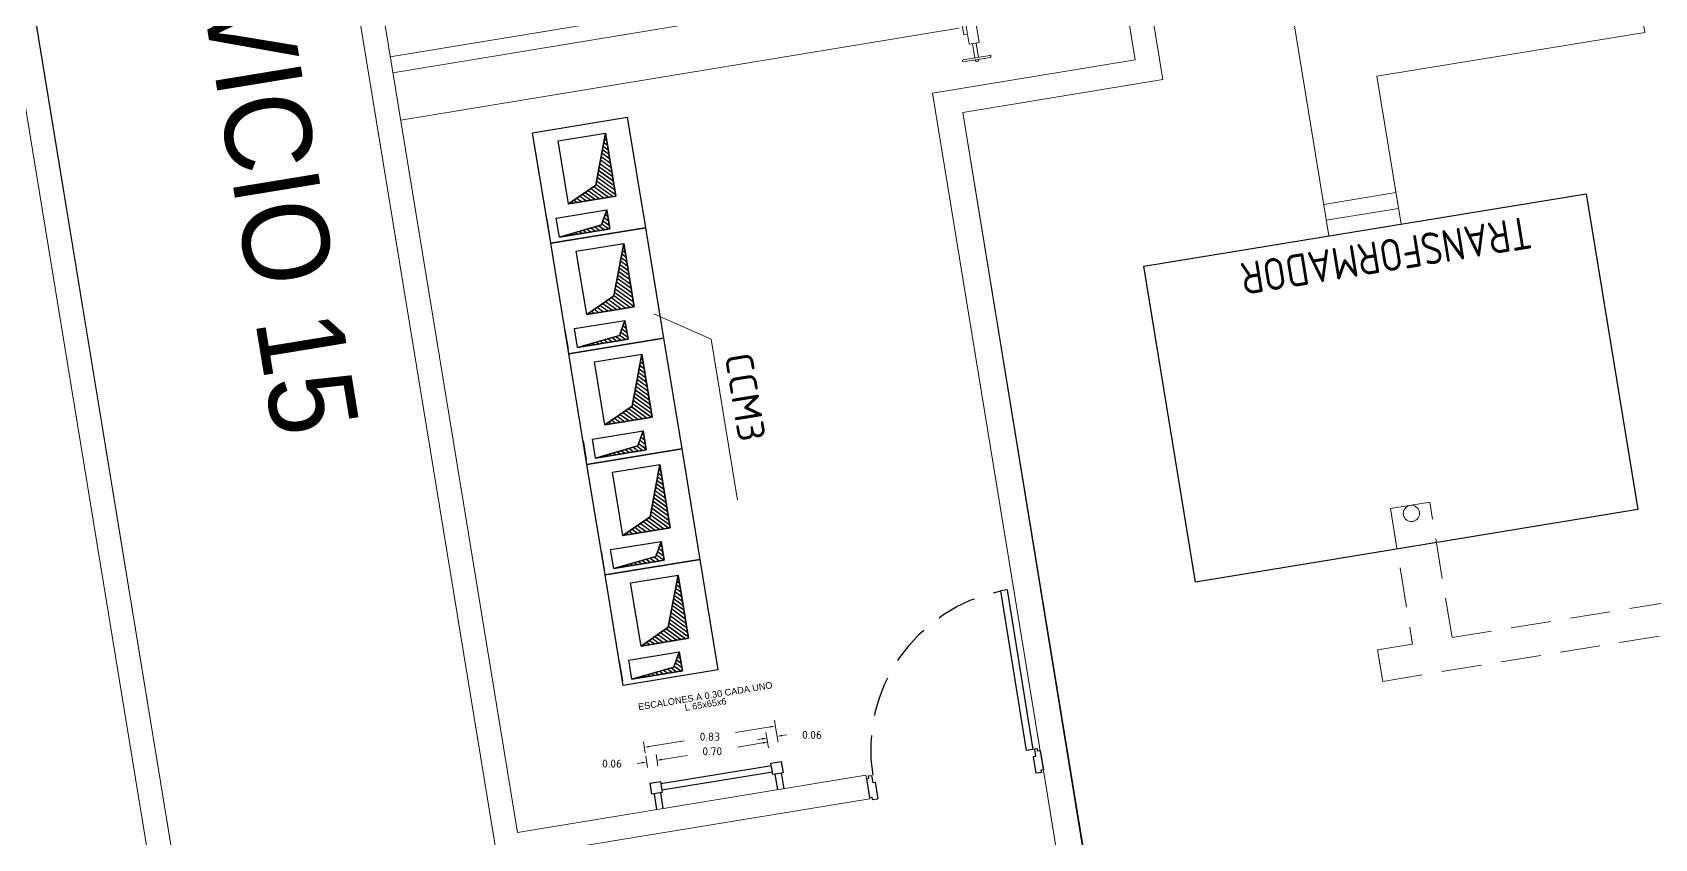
# Model space of a CAD drawing. Header units: metres. Extents: x 2 to 659295185, y -28 to 1124222152.
# Drawn here: x 655629.78 to 655639.92, y 1126339.88 to 1126344.92 of the extents above; entities that cross this region are included whole.
import ezdxf
from ezdxf.enums import TextEntityAlignment as Align

# ---------------------------------------------------------------- set-up
doc = ezdxf.new("R2010")
doc.units = ezdxf.units.M
doc.header["$MEASUREMENT"] = 0
for name, pattern in [('CCSM_C1_CUERPO EL$0$CONTINUA', [0]), ('CCSM_C1_CUERPO EL$0$DASHED', [0.75, 0.5, -0.25]), ('CCSM_C1_CUERPO EL$0$HIDDEN', [0.375, 0.25, -0.125]), ('DASHDOT', [1, 0.5, -0.25, 0, -0.25])]:
    doc.linetypes.add(name, pattern=pattern)
doc.layers.get('0').update_dxf_attribs({"linetype": 'CONTINUOUS'})
for name, color, linetype in [('CCSM_C1_CUERPO BJ$0$A-LOCAL ID', 7, 'CONTINUOUS'), ('CCSM_C1_CUERPO BJ$0$ID_Nº LOCAL', 7, 'CONTINUOUS'), ('CCSM_C1_CUERPO EL$0$A-AREAS COMERCIALES', 151, 'CONTINUOUS'), ('CCSM_C1_CUERPO EL$0$A-EQUIPOS', 9, 'CONTINUOUS'), ('CCSM_C1_CUERPO EL$0$A-PARED', 2, 'CCSM_C1_CUERPO EL$0$CONTINUA'), ('CCSM_C1_CUERPO EL$0$A-PUERTA', 5, 'CCSM_C1_CUERPO EL$0$CONTINUA'), ('CCSM_C1_CUERPO EL$0$E-TEXT', 6, 'CONTINUOUS')]:
    doc.layers.add(name, color=color, linetype=linetype)
doc.layers.add('LOCALES ASIGNADOS', color=41, linetype='DASHDOT', lineweight=0)
doc.styles.add('CCSM_C1_CUERPO BJ$0$ROMANS', font='romans__.ttf')
doc.styles.add('CCSM_C1_CUERPO BJ$0$sigo', font='arial.ttf', dxfattribs={"width": 0.9})
doc.styles.add('CCSM_C1_CUERPO EL$0$Arial', font='arial.ttf', dxfattribs={"width": 1.5})
doc.styles.add('CCSM_C1_CUERPO EL$0$R', font='ROMANS.shx', dxfattribs={"width": 0.8})
doc.styles.add('CCSM_C1_CUERPO EL$0$ROMANS', font='romans__.ttf')
doc.styles.add('CCSM_C1_CUERPO EL$0$Standard', font='txt_____.ttf')
doc.dimstyles.new('CCSM_C1_CUERPO EL$0$Standard', dxfattribs={"dimtxt": 0.18, "dimasz": 0.18, "dimexe": 0.18, "dimexo": 0.0625, "dimgap": 0.09, "dimtad": 0, "dimtih": 1, "dimtoh": 1, "dimdec": 4, "dimzin": 0, "dimdsep": 46, "dimtxsty": 'CCSM_C1_CUERPO EL$0$Standard', "dimcen": 0.09, "dimadec": 0, "dimazin": 0, "dimtfac": 1, "dimtdec": 4, "dimtofl": 0, "dimtmove": 0, "dimatfit": 3, "dimfxl": 1, "dimtolj": 1, "dimtzin": 0, "dimarcsym": 0})
pattern_1 = [(45, (0, 0), (-0.01414213562373, 0.01414213562373), []), (45, (0.0004, -2e-19), (-0.01414213562373, 0.01414213562373), [])]

# ---------------------------------------------------------------- blocks, each defined once
blk = doc.blocks.new('CCSM_C1_CUERPO EL$0$TRX2000')
blk.add_lwpolyline([(-1.4, 2), (1.4, 2), (1.4, 0), (-1.4, 0)], close=True)
at = {"insert": (-1.02, 0.279), "char_height": 0.2, "width": 2.63768, "attachment_point": 1, "style": 'CCSM_C1_CUERPO EL$0$R'}
blk.add_mtext('TRANSFORMADOR', dxfattribs=at)
blk = doc.blocks.new('CCSM_C1_CUERPO EL$0$P-IZQ 110-15')
for p, q in [((0.045, 1.01), (0.085, 1.01)), ((0.045, 1.01), (0.045, 0)), ((0.085, 0), (0.085, 1.01)), ((0, -0.015), (0.015, -0.015)), ((0, -0.015), (0, -0.135)), ((0.015, 0), (0.035, 0)), ((0.015, -0.015), (0.015, 0)), ((0.035, 0), (0.035, -0.045)), ((0.035, -0.045), (0.05, -0.045)), ((0.045, 0), (0.085, 0)), ((0.05, -0.045), (0.05, -0.15)), ((1.065, -0.045), (1.05, -0.045)), ((1.05, -0.045), (1.05, -0.15)), ((1.065, 0), (1.065, -0.045)), ((1.085, 0), (1.065, 0)), ((1.085, -0.015), (1.085, 0)), ((1.1, -0.015), (1.085, -0.015)), ((1.1, -0.015), (1.1, -0.135)), ((0, -0.135), (0.015, -0.135)), ((0.015, -0.135), (0.015, -0.15)), ((0.015, -0.15), (0.05, -0.15)), ((1.085, -0.15), (1.05, -0.15)), ((1.1, -0.135), (1.085, -0.135)), ((1.085, -0.135), (1.085, -0.15))]:
    blk.add_line(p, q)
at = {"color": 8, "linetype": 'CCSM_C1_CUERPO EL$0$DASHED', "ltscale": 0.5}
blk.add_arc((0.045, 0), 1.011, 360, 87.732, dxfattribs=at)
blk = doc.blocks.new('*D1757')
at = {"color": 0, "linetype": 'Continuous', "lineweight": -2, "transparency": 16777216}
for p, q in [((-1005533.502, 829180.871), (-1005533.573, 829180.871)), ((-1005533.502, 829180.041), (-1005533.573, 829180.041))]:
    blk.add_line(p, q, dxfattribs=at)
at = {"color": 0, "linetype": 'ByBlock', "lineweight": -2, "transparency": 16777216}
for p, q in [((-1005533.537, 829180.841), (-1005533.537, 829180.619)), ((-1005533.537, 829180.071), (-1005533.537, 829180.293))]:
    blk.add_line(p, q, dxfattribs=at)
at = {"color": 0, "linetype": 'Continuous', "transparency": 16777216}
for points in [[(-1005533.542, 829180.841), (-1005533.532, 829180.841), (-1005533.537, 829180.871)], [(-1005533.542, 829180.071), (-1005533.532, 829180.071), (-1005533.537, 829180.041)]]:
    blk.add_solid(points, dxfattribs=at)
at = {"color": 0, "linetype": 'Continuous', "transparency": 16777216, "insert": (-1005533.537, 829180.456), "char_height": 0.05, "attachment_point": 5, "rotation": 80.6915, "style": 'CCSM_C1_CUERPO EL$0$Standard'}
blk.add_mtext('\\A1;0.83', dxfattribs=at)
blk = doc.blocks.new('*D1759')
at = {"color": 0, "linetype": 'ByBlock', "lineweight": -2, "transparency": 16777216}
for p, q in [((-1005533.471, 829180.901), (-1005533.471, 829180.933)), ((-1005533.471, 829180.776), (-1005533.471, 829180.746))]:
    blk.add_line(p, q, dxfattribs=at)
at = {"color": 0, "linetype": 'Continuous', "lineweight": -2, "transparency": 16777216}
for p, q in [((-1005533.435, 829180.871), (-1005533.507, 829180.871)), ((-1005533.435, 829180.806), (-1005533.507, 829180.806))]:
    blk.add_line(p, q, dxfattribs=at)
at = {"color": 0, "linetype": 'Continuous', "transparency": 16777216}
for points in [[(-1005533.476, 829180.901), (-1005533.466, 829180.901), (-1005533.471, 829180.871)], [(-1005533.476, 829180.776), (-1005533.466, 829180.776), (-1005533.471, 829180.806)]]:
    blk.add_solid(points, dxfattribs=at)
at = {"color": 0, "linetype": 'Continuous', "transparency": 16777216, "insert": (-1005533.445, 829181.088), "char_height": 0.05, "attachment_point": 5, "rotation": 80.6915, "style": 'CCSM_C1_CUERPO EL$0$Standard'}
blk.add_mtext('\\A1;0.06', dxfattribs=at)
blk = doc.blocks.new('*D1760')
at = {"color": 0, "linetype": 'Continuous', "lineweight": -2, "transparency": 16777216}
for p, q in [((-1005533.41, 829180.806), (-1005533.481, 829180.806)), ((-1005533.41, 829180.106), (-1005533.481, 829180.106))]:
    blk.add_line(p, q, dxfattribs=at)
at = {"color": 0, "linetype": 'ByBlock', "lineweight": -2, "transparency": 16777216}
for p, q in [((-1005533.445, 829180.776), (-1005533.445, 829180.615)), ((-1005533.445, 829180.136), (-1005533.445, 829180.297))]:
    blk.add_line(p, q, dxfattribs=at)
at = {"color": 0, "linetype": 'Continuous', "transparency": 16777216}
for points in [[(-1005533.45, 829180.776), (-1005533.44, 829180.776), (-1005533.445, 829180.806)], [(-1005533.45, 829180.136), (-1005533.44, 829180.136), (-1005533.445, 829180.106)]]:
    blk.add_solid(points, dxfattribs=at)
at = {"color": 0, "linetype": 'Continuous', "transparency": 16777216, "insert": (-1005533.445, 829180.456), "char_height": 0.05, "attachment_point": 5, "rotation": 80.6915, "style": 'CCSM_C1_CUERPO EL$0$Standard'}
blk.add_mtext('\\A1;0.70', dxfattribs=at)
blk = doc.blocks.new('*D1758')
at = {"color": 0, "linetype": 'Continuous', "lineweight": -2, "transparency": 16777216}
for p, q in [((-1005533.41, 829180.106), (-1005533.481, 829180.106)), ((-1005533.41, 829180.041), (-1005533.481, 829180.041))]:
    blk.add_line(p, q, dxfattribs=at)
at = {"color": 0, "linetype": 'ByBlock', "lineweight": -2, "transparency": 16777216}
for p, q in [((-1005533.445, 829180.136), (-1005533.445, 829180.166)), ((-1005533.445, 829180.011), (-1005533.445, 829179.981))]:
    blk.add_line(p, q, dxfattribs=at)
at = {"color": 0, "linetype": 'Continuous', "transparency": 16777216}
for points in [[(-1005533.45, 829180.136), (-1005533.44, 829180.136), (-1005533.445, 829180.106)], [(-1005533.45, 829180.011), (-1005533.44, 829180.011), (-1005533.445, 829180.041)]]:
    blk.add_solid(points, dxfattribs=at)
at = {"color": 0, "linetype": 'Continuous', "transparency": 16777216, "insert": (-1005533.47, 829179.826), "char_height": 0.05, "attachment_point": 5, "rotation": 80.6915, "style": 'CCSM_C1_CUERPO EL$0$Standard'}
blk.add_mtext('\\A1;0.06', dxfattribs=at)
blk = doc.blocks.new('CCSM_C1_CUERPO EL$0$CCM 2')
at = {"layer": 'CCSM_C1_CUERPO EL$0$A-EQUIPOS'}
h = blk.add_hatch(dxfattribs=at)
h.set_pattern_fill('JIS_LC_20', color=256, scale=0.001, angle=80.6915, style=0)
h.set_pattern_definition(pattern_1)
h.paths.add_polyline_path([(-1005739.128, 829203.758), (-1005739.528, 829203.758), (-1005739.216, 829203.645), (-1005739.128, 829203.458)])
h = blk.add_hatch(dxfattribs=at)
h.set_pattern_fill('JIS_LC_20', color=256, scale=0.001, angle=80.6915, style=0)
h.set_pattern_definition(pattern_1)
h.paths.add_polyline_path([(-1005738.933, 829203.688), (-1005739.053, 829203.688), (-1005738.965, 829203.64), (-1005738.933, 829203.368)])
blk.add_line((-1005739.053, 829203.308), (-1005738.933, 829203.308), dxfattribs=at)
for points in [[(-1005739.603, 829203.908), (-1005738.903, 829203.908), (-1005738.903, 829203.308), (-1005739.603, 829203.308)], [(-1005739.128, 829203.458), (-1005739.528, 829203.458), (-1005739.528, 829203.758), (-1005739.128, 829203.758)], [(-1005739.128, 829203.758), (-1005739.528, 829203.758), (-1005739.216, 829203.645), (-1005739.128, 829203.458)], [(-1005739.053, 829203.688), (-1005738.933, 829203.688), (-1005738.933, 829203.368), (-1005739.053, 829203.368)], [(-1005738.933, 829203.688), (-1005739.053, 829203.688), (-1005738.965, 829203.64), (-1005738.933, 829203.368)]]:
    blk.add_lwpolyline(points, close=True, dxfattribs=at)
for points in [[(-1005739.128, 829203.458), (-1005739.216, 829203.645), (-1005739.528, 829203.758)], [(-1005738.933, 829203.368), (-1005738.965, 829203.64), (-1005739.053, 829203.688)]]:
    blk.add_lwpolyline(points, dxfattribs=at)
blk = doc.blocks.new('CCSM_C1_CUERPO BJ$0$IDENT LOCAL')
at = {"style": 'CCSM_C1_CUERPO BJ$0$ROMANS'}
for tag, height, p in [('AREA-EXACTA', 0.5, (0.587, 0.096)), ('NºLOCAL', 0.7, (1.17, 0.119)), ('RUBRO', 0.35, (0, 0)), ('USO', 0.35, (-0.587, -0.096))]:
    blk.add_attdef(tag, text='', height=height, rotation=279.3085, dxfattribs=at).set_placement(p, align=Align.BOTTOM_CENTER)
blk = doc.blocks.new('CCSM_C1_CUERPO EL$0$ESCALERA TIPO MARINERA')
at = {"linetype": 'Continuous'}
for p, q in [((-1005533.296, 829180.806), (-1005533.296, 829180.106)), ((-1005533.256, 829180.806), (-1005533.256, 829180.106))]:
    blk.add_line(p, q, dxfattribs=at)
at = {"color": 2, "linetype": 'Continuous'}
for points in [[(-1005533.241, 829180.871), (-1005533.241, 829180.806), (-1005533.311, 829180.806), (-1005533.311, 829180.871)], [(-1005533.241, 829180.106), (-1005533.241, 829180.041), (-1005533.311, 829180.041), (-1005533.311, 829180.106)]]:
    blk.add_lwpolyline(points, close=True, dxfattribs=at)
at = {"layer": 'CCSM_C1_CUERPO EL$0$A-PARED', "linetype": 'Continuous'}
for p, q in [((-1005533.241, 829180.859), (-1005533.141, 829180.859)), ((-1005533.241, 829180.819), (-1005533.141, 829180.819)), ((-1005533.241, 829180.094), (-1005533.141, 829180.094)), ((-1005533.241, 829180.054), (-1005533.141, 829180.054))]:
    blk.add_line(p, q, dxfattribs=at)
at = {"linetype": 'Continuous', "style": 'CCSM_C1_CUERPO EL$0$Arial'}
blk.add_text('ESCALONES A 0.30 CADA UNO', height=0.04099, rotation=90.0261, dxfattribs=at).set_placement((-1005533.793, 829180.469), align=Align.MIDDLE)
blk.add_text('L 65x65x6', height=0.041, rotation=90.0261, dxfattribs=at).set_placement((-1005533.741, 829180.33), align=Align.MIDDLE_LEFT)
at = {"linetype": 'Continuous'}
dim = blk.add_linear_dim(base=(-1005533.470514133, 829180.806016508), p1=(-1005533.311316416, 829180.871016508), p2=(-1005533.311316416, 829180.806016508), angle=270.000000002, dimstyle='CCSM_C1_CUERPO EL$0$Standard', override={"dimtxt": 0.05, "dimasz": 0.03, "dimexe": 0.036, "dimdec": 2, "dimtdec": 2, "dimfxl": 0.0355, "dimfxlon": 1}, dxfattribs=at)
dim.commit()
dim.dimension.update_dxf_attribs({"geometry": '*D1759', "text_midpoint": (-1005533.445173397, 829181.087683174), "dimtype": 128})
for base, p1, p2, angle, picture, middle in [((-1005533.537, 829180.041), (-1005533.347, 829180.871), (-1005533.347, 829180.041), 270, '*D1757', (-1005533.537, 829180.456)), ((-1005533.445, 829180.106), (-1005533.311, 829180.806), (-1005533.311, 829180.106), 270, '*D1760', (-1005533.445, 829180.456)), ((-1005533.445064772, 829180.041016508), (-1005533.311316416, 829180.106016508), (-1005533.311316416, 829180.041016508), 270.000000002, '*D1758', (-1005533.470405508, 829179.826412848))]:
    dim = blk.add_linear_dim(base=base, p1=p1, p2=p2, angle=angle, dimstyle='CCSM_C1_CUERPO EL$0$Standard', override={"dimtxt": 0.05, "dimasz": 0.03, "dimexe": 0.036, "dimdec": 2, "dimtdec": 2, "dimfxl": 0.0355, "dimfxlon": 1}, dxfattribs=at)
    dim.commit()
    dim.dimension.update_dxf_attribs({"geometry": picture, "text_midpoint": middle})

msp = doc.modelspace()

# ---------------------------------------------------------------- hatches: boundary and pattern name
at = {"layer": 'LOCALES ASIGNADOS'}
h = msp.add_hatch(color=256, dxfattribs=at)
edge = h.paths.add_edge_path()
edge.add_arc((219491.1056, 1054914.3756), 441878.9229, 9.308049718, 9.309563548, ccw=False)
edge.add_line((655551.8097, 1126384.9626), (655564.5398, 1126387.0492))
edge.add_line((655564.5398, 1126387.0492), (655562.5867, 1126398.9652))
edge.add_line((655562.5867, 1126398.9652), (655552.3922, 1126397.2942))
edge.add_line((655552.3922, 1126397.2942), (655552.4569, 1126396.8995))
edge.add_line((655552.4569, 1126396.8995), (655549.9212, 1126396.4839))

# ---------------------------------------------------------------- linework, layer by layer
at = {"layer": 'CCSM_C1_CUERPO EL$0$A-AREAS COMERCIALES', "lineweight": 5}
msp.add_lwpolyline([(655567.5336, 1126363.2197), (655625.2633, 1126372.682), (655630.6981, 1126339.5244), (655572.9685, 1126330.0618), (655571.4682, 1126339.2147), (655571.4683, 1126339.2147), (655569.4746, 1126351.3777), (655555.4707, 1126349.0823, 0.0096445), (655554.7084, 1126361.1175), (655567.5336, 1126363.2197), (655567.5336, 1126363.2197)], format="xyb", dxfattribs=at)
msp.add_lwpolyline([(655644.0122, 1126348.8658), (655645.5835, 1126339.2789), (655636.6689, 1126337.8178), (655635.5948, 1126344.4218), (655636.8443, 1126344.6266), (655636.3552, 1126347.6107), (655644.0122, 1126348.8656)], dxfattribs=at)
at = {"layer": 'CCSM_C1_CUERPO EL$0$A-EQUIPOS', "lineweight": 5}
for p, q in [((655639.5672, 1126346.6837), (655639.8558, 1126344.9213)), ((655635.6006, 1126344.9073), (655635.5368, 1126345.2945)), ((655632.0336, 1126344.6689), (655635.0178, 1126345.1619)), ((655632.0173, 1126344.7682), (655633.6018, 1126345.0295)), ((655637.6572, 1126345.0243), (655637.8824, 1126343.6494)), ((655632.0821, 1126344.373), (655635.5705, 1126344.9491)), ((655638.182, 1126344.6472), (655639.8558, 1126344.9213)), ((655638.182, 1126344.6472), (655638.3334, 1126343.7233)), ((655637.85, 1126343.8468), (655638.301, 1126343.9206)), ((655637.8662, 1126343.7481), (655638.3171, 1126343.8219)), ((655638.5131, 1126341.9855), (655638.2663, 1126341.9451))]:
    msp.add_line(p, q, dxfattribs=at)
at = {"layer": 'CCSM_C1_CUERPO EL$0$A-EQUIPOS', "lineweight": 5, "ltscale": 10}
for p, q in [((655635.634, 1126344.8472), (655635.5551, 1126345.3256)), ((655635.6978, 1126344.8577), (655635.619, 1126345.3361)), ((655635.6234, 1126344.911), (655635.6006, 1126344.9073)), ((655635.6978, 1126344.8577), (655635.634, 1126344.8472)), ((655635.6543, 1126344.8506), (655635.6689, 1126344.7617)), ((655635.6775, 1126344.8544), (655635.6921, 1126344.7655)), ((655635.7637, 1126344.7773), (655635.5974, 1126344.7499)), ((655635.7656, 1126344.7657), (655635.5993, 1126344.7383))]:
    msp.add_line(p, q, dxfattribs=at)
at = {"layer": 'CCSM_C1_CUERPO EL$0$A-EQUIPOS', "linetype": 'CCSM_C1_CUERPO EL$0$HIDDEN', "lineweight": 5}
for p, q in [((655638.6516, 1126341.1391), (655638.5131, 1126341.9855)), ((655638.2663, 1126341.9451), (655638.4049, 1126341.0987)), ((655638.2189, 1126340.8656), (655644.096, 1126341.828)), ((655638.6516, 1126341.1391), (655642.155, 1126341.7128)), ((655638.4049, 1126341.0987), (655638.1866, 1126341.063)), ((655638.1866, 1126341.063), (655638.2189, 1126340.8656))]:
    msp.add_line(p, q, dxfattribs=at)
at = {"layer": 'CCSM_C1_CUERPO EL$0$A-EQUIPOS', "lineweight": 5}
msp.add_circle((655638.3979, 1126341.9151), 0.0508, dxfattribs=at)
at = {"layer": 'CCSM_C1_CUERPO EL$0$A-EQUIPOS', "lineweight": 5, "ltscale": 10}
for centre, radius, start, end in [((655635.5983, 1126344.7441), 0.00587, 99.3565, 279.3565), ((655635.6824, 1126344.752), 0.0117, 189.3565, 9.3565), ((655635.7646, 1126344.7715), 0.00587, 279.3565, 99.3565)]:
    msp.add_arc(centre, radius, start, end, dxfattribs=at)
at = {"layer": 'CCSM_C1_CUERPO EL$0$A-PARED', "lineweight": 5}
for p, q in [((655636.0745, 1126340.4565), (655635.4047, 1126344.5426)), ((655636.3887, 1126339.5783), (655635.5948, 1126344.4218)), ((655636.0745, 1126340.4565), (655636.1017, 1126340.2907)), ((655634.9892, 1126340.2786), (655635.0135, 1126340.1306)), ((655634.9892, 1126340.2785), (655635.0135, 1126340.1306)), ((655636.2229, 1126339.5511), (655636.0988, 1126340.3085))]:
    msp.add_line(p, q, dxfattribs=at)
for points in [[(655630.5258, 1126339.6482), (655628.0535, 1126354.7319), (655628.2014, 1126354.7562)], [(655630.6981, 1126339.5244), (655630.6981, 1126339.5244), (655628.2015, 1126354.7562)], [(655630.3506, 1126354.009), (655632.6879, 1126339.7494), (655632.6879, 1126339.7494), (655635.0135, 1126340.1306)], [(655630.5229, 1126353.8852), (655632.8117, 1126339.9217), (655632.8117, 1126339.9217), (655634.9892, 1126340.2786)], [(655636.1832, 1126347.7345), (655636.6723, 1126344.7504)], [(655636.3552, 1126347.6107), (655636.8443, 1126344.6266)], [(655635.4047, 1126344.5426), (655636.6723, 1126344.7504)], [(655635.5948, 1126344.4218), (655636.8443, 1126344.6266)]]:
    msp.add_lwpolyline(points, dxfattribs=at)
at = {"layer": 'CCSM_C1_CUERPO EL$0$E-TEXT', "color": 4, "lineweight": 5}
for p, q in [((655633.6643, 1126343.1632), (655634.0214, 1126343.0041)), ((655634.0214, 1126343.0041), (655634.1863, 1126341.9981))]:
    msp.add_line(p, q, dxfattribs=at)

# ---------------------------------------------------------------- block references
at = {"layer": 'CCSM_C1_CUERPO BJ$0$A-LOCAL ID', "lineweight": 5}
ref = msp.add_blockref('CCSM_C1_CUERPO BJ$0$IDENT LOCAL', (655629.56, 1126346.3148), dxfattribs=dict(at, xscale=0.6750000000950683, yscale=0.6750000000950683, zscale=0.6750000000950683, rotation=279.3222359445509))
ref.add_attrib('NºLOCAL', 'PASILLO DE SERVICIO 15', dxfattribs={"layer": 'CCSM_C1_CUERPO BJ$0$ID_Nº LOCAL', "height": 0.54, "rotation": 279.32224, "style": 'CCSM_C1_CUERPO BJ$0$sigo', "width": 0.9}).set_placement((655630.4592, 1126346.4624), align=Align.BOTTOM_CENTER)
at = {"layer": 'CCSM_C1_CUERPO EL$0$A-AREAS COMERCIALES', "lineweight": 5, "rotation": 279.3084512403557}
msp.add_blockref('CCSM_C1_CUERPO EL$0$ESCALERA TIPO MARINERA', (16.7438, -71.4465), dxfattribs=at)
at = {"layer": 'CCSM_C1_CUERPO EL$0$A-EQUIPOS', "lineweight": 5}
for name, p, rotation in [('CCSM_C1_CUERPO EL$0$CCM 2', (26.4162, -274.7211), 279.3084512601026), ('CCSM_C1_CUERPO EL$0$TRX2000', (655638.1079, 1126343.6863), 189.3000485351021), ('CCSM_C1_CUERPO EL$0$CCM 2', (26.5295, -275.4119), 279.3084512601026), ('CCSM_C1_CUERPO EL$0$CCM 2', (26.6427, -276.1027), 279.3084512601026), ('CCSM_C1_CUERPO EL$0$CCM 2', (26.7559, -276.7934), 279.3084512601026), ('CCSM_C1_CUERPO EL$0$CCM 2', (26.8691, -277.4842), 279.3084512601026)]:
    msp.add_blockref(name, p, dxfattribs=dict(at, rotation=rotation))
at = {"layer": 'CCSM_C1_CUERPO EL$0$A-PUERTA', "lineweight": 5, "xscale": -1, "rotation": 9.145260017254566}
msp.add_blockref('CCSM_C1_CUERPO EL$0$P-IZQ 110-15', (655636.0765, 1126340.4468), dxfattribs=at)

# ---------------------------------------------------------------- texts
at = {"layer": 'CCSM_C1_CUERPO EL$0$E-TEXT', "lineweight": 5, "insert": (655634.275, 1126342.931), "char_height": 0.17174, "width": 2.416556, "attachment_point": 1, "rotation": 279.30845, "style": 'CCSM_C1_CUERPO EL$0$ROMANS'}
msp.add_mtext('CCM3', dxfattribs=at)

doc.saveas('drawing.dxf')
